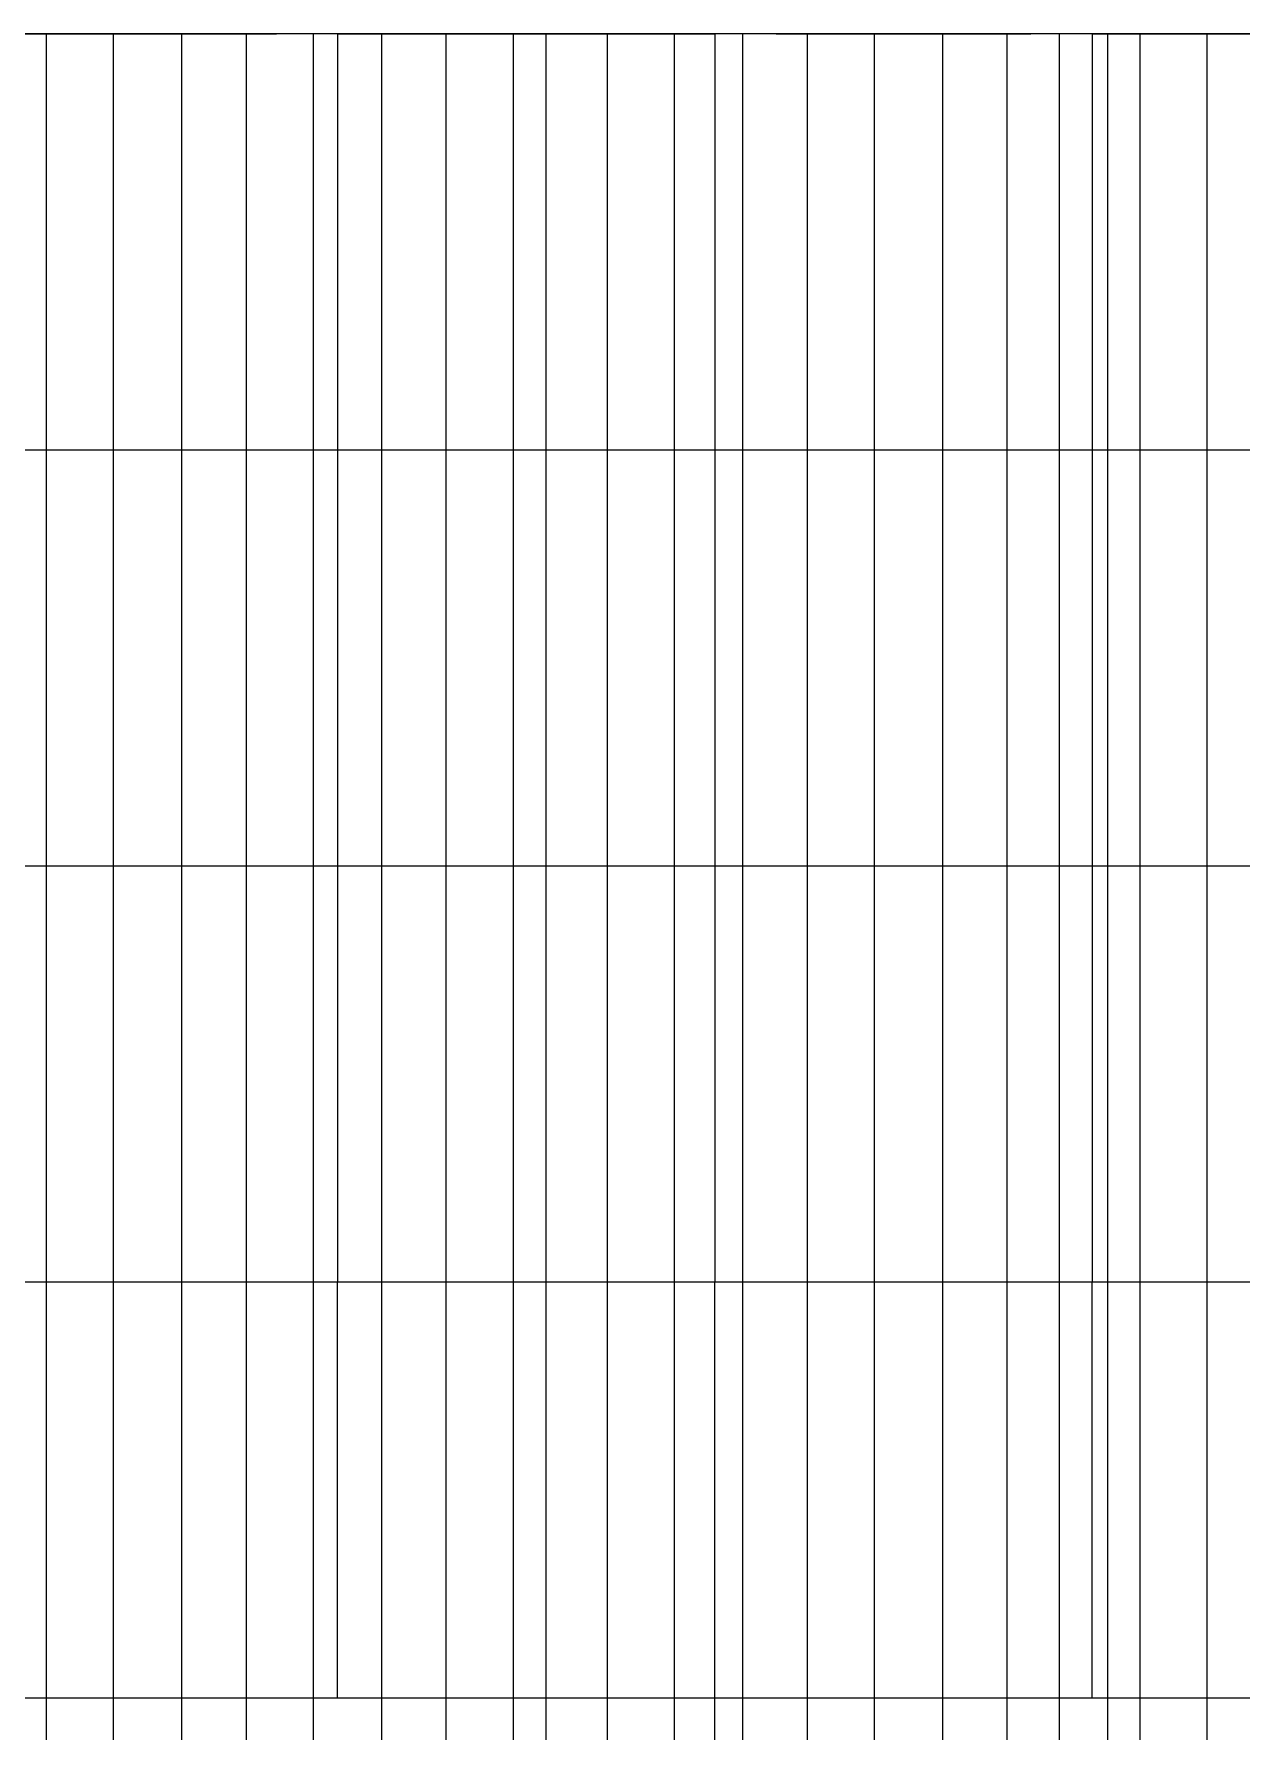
# Model space of a CAD drawing. Extents: x 0 to 304, y 106 to 158.
# Drawn here: x 94.44 to 113.16, y 131.28 to 157.6 of the extents above; entities that cross this region are included whole.
import ezdxf

# ---------------------------------------------------------------- set-up
doc = ezdxf.new("R2010")
doc.units = 0

msp = doc.modelspace()

# ---------------------------------------------------------------- linework, layer by layer
at = {"layer": 'main_merged'}
for p, q in [((94.25, 157.6, 4.8), (98.2, 157.6, 4.8)), ((94.25, 157.6, 9.6), (98.2, 157.6, 9.6)), ((94.25, 157.6, 14.4), (98.2, 157.6, 14.4)), ((105.95, 157.6, 4.8), (109.9, 157.6, 4.8)), ((105.95, 157.6, 9.6), (109.9, 157.6, 9.6)), ((105.95, 157.6, 14.4), (109.9, 157.6, 14.4)), ((100.05, 151.15, 4.8), (104.1, 151.15, 4.8)), ((100.05, 151.15, 9.6), (104.1, 151.15, 9.6)), ((100.05, 151.15, 14.4), (104.1, 151.15, 14.4)), ((111.75, 151.15, 4.8), (115.8, 151.15, 4.8)), ((111.75, 151.15, 9.6), (115.8, 151.15, 9.6)), ((111.75, 151.15, 14.4), (115.8, 151.15, 14.4)), ((100.05, 144.7, 4.8), (104.1, 144.7, 4.8)), ((100.05, 144.7, 9.6), (104.1, 144.7, 9.6)), ((100.05, 144.7, 14.4), (104.1, 144.7, 14.4)), ((111.75, 144.7, 4.8), (115.8, 144.7, 4.8)), ((111.75, 144.7, 9.6), (115.8, 144.7, 9.6)), ((111.75, 144.7, 14.4), (115.8, 144.7, 14.4)), ((100.05, 138.25, 4.8), (104.1, 138.25, 4.8)), ((100.05, 138.25, 9.6), (104.1, 138.25, 9.6)), ((100.05, 138.25, 14.4), (104.1, 138.25, 14.4)), ((111.75, 138.25, 4.8), (115.8, 138.25, 4.8)), ((111.75, 138.25, 9.6), (115.8, 138.25, 9.6)), ((111.75, 138.25, 14.4), (115.8, 138.25, 14.4)), ((100.05, 131.8, 4.8), (104.1, 131.8, 4.8)), ((100.05, 131.8, 9.6), (104.1, 131.8, 9.6)), ((100.05, 131.8, 14.4), (104.1, 131.8, 14.4)), ((111.75, 131.8, 4.8), (115.8, 131.8, 4.8)), ((111.75, 131.8, 9.6), (115.8, 131.8, 9.6)), ((111.75, 131.8, 14.4), (115.8, 131.8, 14.4))]:
    msp.add_line(p, q, dxfattribs=at)
at = {"layer": 'main_splited'}
for p, q in [((99.15, 157.6, 4.8), (98.2, 157.6, 4.8)), ((99.15, 157.6, 9.6), (98.2, 157.6, 9.6)), ((99.15, 157.6, 14.4), (98.2, 157.6, 14.4)), ((99.15, 157.6, 4.8), (105, 157.6, 4.8)), ((99.15, 157.6, 9.6), (105, 157.6, 9.6)), ((99.15, 157.6, 14.4), (105, 157.6, 14.4)), ((105.95, 157.6, 4.8), (105, 157.6, 4.8)), ((105.95, 157.6, 9.6), (105, 157.6, 9.6)), ((105.95, 157.6, 14.4), (105, 157.6, 14.4)), ((110.85, 157.6, 4.8), (109.9, 157.6, 4.8)), ((110.85, 157.6, 9.6), (109.9, 157.6, 9.6)), ((110.85, 157.6, 14.4), (109.9, 157.6, 14.4)), ((110.85, 157.6, 4.8), (116.7, 157.6, 4.8)), ((110.85, 157.6, 9.6), (116.7, 157.6, 9.6)), ((110.85, 157.6, 14.4), (116.7, 157.6, 14.4)), ((93.3, 151.15, 4.8), (99.15, 151.15, 4.8)), ((93.3, 151.15, 9.6), (99.15, 151.15, 9.6)), ((93.3, 151.15, 14.4), (99.15, 151.15, 14.4)), ((99.15, 151.15, 4.8), (100.05, 151.15, 4.8)), ((99.15, 151.15, 9.6), (100.05, 151.15, 9.6)), ((99.15, 151.15, 14.4), (100.05, 151.15, 14.4)), ((104.1, 151.15, 4.8), (105, 151.15, 4.8)), ((104.1, 151.15, 9.6), (105, 151.15, 9.6)), ((104.1, 151.15, 14.4), (105, 151.15, 14.4)), ((105, 151.15, 4.8), (110.85, 151.15, 4.8)), ((105, 151.15, 9.6), (110.85, 151.15, 9.6)), ((105, 151.15, 14.4), (110.85, 151.15, 14.4)), ((110.85, 151.15, 4.8), (111.75, 151.15, 4.8)), ((110.85, 151.15, 9.6), (111.75, 151.15, 9.6)), ((110.85, 151.15, 14.4), (111.75, 151.15, 14.4)), ((93.3, 144.7, 4.8), (99.15, 144.7, 4.8)), ((93.3, 144.7, 9.6), (99.15, 144.7, 9.6)), ((93.3, 144.7, 14.4), (99.15, 144.7, 14.4)), ((99.15, 144.7, 4.8), (100.05, 144.7, 4.8)), ((99.15, 144.7, 9.6), (100.05, 144.7, 9.6)), ((99.15, 144.7, 14.4), (100.05, 144.7, 14.4)), ((104.1, 144.7, 4.8), (105, 144.7, 4.8)), ((104.1, 144.7, 9.6), (105, 144.7, 9.6)), ((104.1, 144.7, 14.4), (105, 144.7, 14.4)), ((105, 144.7, 4.8), (110.85, 144.7, 4.8)), ((105, 144.7, 9.6), (110.85, 144.7, 9.6)), ((105, 144.7, 14.4), (110.85, 144.7, 14.4)), ((110.85, 144.7, 4.8), (111.75, 144.7, 4.8)), ((110.85, 144.7, 9.6), (111.75, 144.7, 9.6)), ((110.85, 144.7, 14.4), (111.75, 144.7, 14.4)), ((93.3, 138.25, 4.8), (99.15, 138.25, 4.8)), ((93.3, 138.25, 9.6), (99.15, 138.25, 9.6)), ((93.3, 138.25, 14.4), (99.15, 138.25, 14.4)), ((99.15, 138.25, 4.8), (100.05, 138.25, 4.8)), ((99.15, 138.25, 9.6), (100.05, 138.25, 9.6)), ((99.15, 138.25, 14.4), (100.05, 138.25, 14.4)), ((104.1, 138.25, 4.8), (105, 138.25, 4.8)), ((104.1, 138.25, 9.6), (105, 138.25, 9.6)), ((104.1, 138.25, 14.4), (105, 138.25, 14.4)), ((105, 138.25, 4.8), (110.85, 138.25, 4.8)), ((105, 138.25, 9.6), (110.85, 138.25, 9.6)), ((105, 138.25, 14.4), (110.85, 138.25, 14.4)), ((110.85, 138.25, 4.8), (111.75, 138.25, 4.8)), ((110.85, 138.25, 9.6), (111.75, 138.25, 9.6)), ((110.85, 138.25, 14.4), (111.75, 138.25, 14.4)), ((93.3, 131.8, 4.8), (99.15, 131.8, 4.8)), ((93.3, 131.8, 9.6), (99.15, 131.8, 9.6)), ((93.3, 131.8, 14.4), (99.15, 131.8, 14.4)), ((99.15, 131.8, 4.8), (100.05, 131.8, 4.8)), ((99.15, 131.8, 9.6), (100.05, 131.8, 9.6)), ((99.15, 131.8, 14.4), (100.05, 131.8, 14.4)), ((104.1, 131.8, 4.8), (105, 131.8, 4.8)), ((104.1, 131.8, 9.6), (105, 131.8, 9.6)), ((104.1, 131.8, 14.4), (105, 131.8, 14.4)), ((105, 131.8, 4.8), (110.85, 131.8, 4.8)), ((105, 131.8, 9.6), (110.85, 131.8, 9.6)), ((105, 131.8, 14.4), (110.85, 131.8, 14.4)), ((110.85, 131.8, 4.8), (111.75, 131.8, 4.8)), ((110.85, 131.8, 9.6), (111.75, 131.8, 9.6)), ((110.85, 131.8, 14.4), (111.75, 131.8, 14.4))]:
    msp.add_line(p, q, dxfattribs=at)
at = {"layer": 'RRO 200x300x6'}
for p, q in [((99.15, 157.6), (99.15, 157.6, 4.8)), ((99.15, 157.6, 4.8), (99.15, 157.6, 9.6)), ((99.15, 157.6, 9.6), (99.15, 157.6, 14.4)), ((105, 157.6), (105, 157.6, 4.8)), ((105, 157.6, 4.8), (105, 157.6, 9.6)), ((105, 157.6, 9.6), (105, 157.6, 14.4)), ((110.85, 157.6), (110.85, 157.6, 4.8)), ((110.85, 157.6, 4.8), (110.85, 157.6, 9.6)), ((110.85, 157.6, 9.6), (110.85, 157.6, 14.4)), ((99.15, 151.15), (99.15, 151.15, 4.8)), ((99.15, 151.15, 4.8), (99.15, 151.15, 9.6)), ((99.15, 151.15, 9.6), (99.15, 151.15, 14.4)), ((105, 151.15), (105, 151.15, 4.8)), ((105, 151.15, 4.8), (105, 151.15, 9.6)), ((105, 151.15, 9.6), (105, 151.15, 14.4)), ((110.85, 151.15), (110.85, 151.15, 4.8)), ((110.85, 151.15, 4.8), (110.85, 151.15, 9.6)), ((110.85, 151.15, 9.6), (110.85, 151.15, 14.4)), ((99.15, 144.7), (99.15, 144.7, 4.8)), ((99.15, 144.7, 4.8), (99.15, 144.7, 9.6)), ((99.15, 144.7, 9.6), (99.15, 144.7, 14.4)), ((105, 144.7), (105, 144.7, 4.8)), ((105, 144.7, 4.8), (105, 144.7, 9.6)), ((105, 144.7, 9.6), (105, 144.7, 14.4)), ((110.85, 144.7), (110.85, 144.7, 4.8)), ((110.85, 144.7, 4.8), (110.85, 144.7, 9.6)), ((110.85, 144.7, 9.6), (110.85, 144.7, 14.4)), ((99.15, 138.25), (99.15, 138.25, 4.8)), ((99.15, 138.25, 4.8), (99.15, 138.25, 9.6)), ((99.15, 138.25, 9.6), (99.15, 138.25, 14.4)), ((105, 138.25), (105, 138.25, 4.8)), ((105, 138.25, 4.8), (105, 138.25, 9.6)), ((105, 138.25, 9.6), (105, 138.25, 14.4)), ((110.85, 138.25), (110.85, 138.25, 4.8)), ((110.85, 138.25, 4.8), (110.85, 138.25, 9.6)), ((110.85, 138.25, 9.6), (110.85, 138.25, 14.4)), ((99.15, 131.8), (99.15, 131.8, 4.8)), ((99.15, 131.8, 4.8), (99.15, 131.8, 9.6)), ((99.15, 131.8, 9.6), (99.15, 131.8, 14.4)), ((105, 131.8), (105, 131.8, 4.8)), ((105, 131.8, 4.8), (105, 131.8, 9.6)), ((105, 131.8, 9.6), (105, 131.8, 14.4)), ((110.85, 131.8), (110.85, 131.8, 4.8)), ((110.85, 131.8, 4.8), (110.85, 131.8, 9.6)), ((110.85, 131.8, 9.6), (110.85, 131.8, 14.4))]:
    msp.add_line(p, q, dxfattribs=at)
at = {"layer": 'secondary'}
for p, q in [((94.63, 157.6, 4.8), (94.63, 151.15, 4.8)), ((94.63, 157.6, 9.6), (94.63, 151.15, 9.6)), ((94.63, 157.6, 14.4), (94.63, 151.15, 14.4)), ((95.67, 157.6, 4.8), (95.67, 151.15, 4.8)), ((95.67, 157.6, 9.6), (95.67, 151.15, 9.6)), ((95.67, 157.6, 14.4), (95.67, 151.15, 14.4)), ((96.73, 157.6, 4.8), (96.73, 151.15, 4.8)), ((96.73, 157.6, 9.6), (96.73, 151.15, 9.6)), ((96.73, 157.6, 14.4), (96.73, 151.15, 14.4)), ((97.73, 157.6, 4.8), (97.73, 151.15, 4.8)), ((97.73, 157.6, 9.6), (97.73, 151.15, 9.6)), ((97.73, 157.6, 14.4), (97.73, 151.15, 14.4)), ((98.77, 157.6, 4.8), (98.77, 151.15, 4.8)), ((98.77, 157.6, 9.6), (98.77, 151.15, 9.6)), ((98.77, 157.6, 14.4), (98.77, 151.15, 14.4)), ((99.83, 157.6, 4.8), (99.83, 151.15, 4.8)), ((99.83, 157.6, 9.6), (99.83, 151.15, 9.6)), ((99.83, 157.6, 14.4), (99.83, 151.15, 14.4)), ((100.83, 157.6, 4.8), (100.83, 151.15, 4.8)), ((100.83, 157.6, 9.6), (100.83, 151.15, 9.6)), ((100.83, 157.6, 14.4), (100.83, 151.15, 14.4)), ((101.87, 157.6, 4.8), (101.87, 151.15, 4.8)), ((101.87, 157.6, 9.6), (101.87, 151.15, 9.6)), ((101.87, 157.6, 14.4), (101.87, 151.15, 14.4)), ((102.38, 157.6, 4.8), (102.38, 151.15, 4.8)), ((102.38, 157.6, 9.6), (102.38, 151.15, 9.6)), ((102.38, 157.6, 14.4), (102.38, 151.15, 14.4)), ((103.33, 157.6, 4.8), (103.33, 151.15, 4.8)), ((103.33, 157.6, 9.6), (103.33, 151.15, 9.6)), ((103.33, 157.6, 14.4), (103.33, 151.15, 14.4)), ((104.37, 157.6, 4.8), (104.37, 151.15, 4.8)), ((104.37, 157.6, 9.6), (104.37, 151.15, 9.6)), ((104.37, 157.6, 14.4), (104.37, 151.15, 14.4)), ((105.43, 157.6, 4.8), (105.43, 151.15, 4.8)), ((105.43, 157.6, 9.6), (105.43, 151.15, 9.6)), ((105.43, 157.6, 14.4), (105.43, 151.15, 14.4)), ((106.43, 157.6, 4.8), (106.43, 151.15, 4.8)), ((106.43, 157.6, 9.6), (106.43, 151.15, 9.6)), ((106.43, 157.6, 14.4), (106.43, 151.15, 14.4)), ((107.47, 157.6, 4.8), (107.47, 151.15, 4.8)), ((107.47, 157.6, 9.6), (107.47, 151.15, 9.6)), ((107.47, 157.6, 14.4), (107.47, 151.15, 14.4)), ((108.53, 157.6, 4.8), (108.53, 151.15, 4.8)), ((108.53, 157.6, 9.6), (108.53, 151.15, 9.6)), ((108.53, 157.6, 14.4), (108.53, 151.15, 14.4)), ((109.53, 157.6, 4.8), (109.53, 151.15, 4.8)), ((109.53, 157.6, 9.6), (109.53, 151.15, 9.6)), ((109.53, 157.6, 14.4), (109.53, 151.15, 14.4)), ((110.34, 157.6, 4.8), (110.34, 151.15, 4.8)), ((110.34, 157.6, 9.6), (110.34, 151.15, 9.6)), ((110.34, 157.6, 14.4), (110.34, 151.15, 14.4)), ((111.09, 157.6, 4.8), (111.09, 151.15, 4.8)), ((111.09, 157.6, 9.6), (111.09, 151.15, 9.6)), ((111.09, 157.6, 14.4), (111.09, 151.15, 14.4)), ((111.59, 157.6, 4.8), (111.59, 151.15, 4.8)), ((111.59, 157.6, 9.6), (111.59, 151.15, 9.6)), ((111.59, 157.6, 14.4), (111.59, 151.15, 14.4)), ((112.63, 157.6, 4.8), (112.63, 151.15, 4.8)), ((112.63, 157.6, 9.6), (112.63, 151.15, 9.6)), ((112.63, 157.6, 14.4), (112.63, 151.15, 14.4)), ((94.63, 151.15, 4.8), (94.63, 144.7, 4.8)), ((94.63, 151.15, 9.6), (94.63, 144.7, 9.6)), ((94.63, 151.15, 14.4), (94.63, 144.7, 14.4)), ((95.67, 151.15, 4.8), (95.67, 144.7, 4.8)), ((95.67, 151.15, 9.6), (95.67, 144.7, 9.6)), ((95.67, 151.15, 14.4), (95.67, 144.7, 14.4)), ((96.73, 151.15, 4.8), (96.73, 144.7, 4.8)), ((96.73, 151.15, 9.6), (96.73, 144.7, 9.6)), ((96.73, 151.15, 14.4), (96.73, 144.7, 14.4)), ((97.73, 151.15, 4.8), (97.73, 144.7, 4.8)), ((97.73, 151.15, 9.6), (97.73, 144.7, 9.6)), ((97.73, 151.15, 14.4), (97.73, 144.7, 14.4)), ((98.77, 151.15, 4.8), (98.77, 144.7, 4.8)), ((98.77, 151.15, 9.6), (98.77, 144.7, 9.6)), ((98.77, 151.15, 14.4), (98.77, 144.7, 14.4)), ((99.83, 151.15, 4.8), (99.83, 144.7, 4.8)), ((99.83, 151.15, 9.6), (99.83, 144.7, 9.6)), ((99.83, 151.15, 14.4), (99.83, 144.7, 14.4)), ((100.83, 151.15, 4.8), (100.83, 144.7, 4.8)), ((100.83, 151.15, 9.6), (100.83, 144.7, 9.6)), ((100.83, 151.15, 14.4), (100.83, 144.7, 14.4)), ((101.87, 151.15, 4.8), (101.87, 144.7, 4.8)), ((101.87, 151.15, 9.6), (101.87, 144.7, 9.6)), ((101.87, 151.15, 14.4), (101.87, 144.7, 14.4)), ((102.38, 151.15, 4.8), (102.38, 144.7, 4.8)), ((102.38, 151.15, 9.6), (102.38, 144.7, 9.6)), ((102.38, 151.15, 14.4), (102.38, 144.7, 14.4)), ((103.33, 151.15, 4.8), (103.33, 144.7, 4.8)), ((103.33, 151.15, 9.6), (103.33, 144.7, 9.6)), ((103.33, 151.15, 14.4), (103.33, 144.7, 14.4)), ((104.37, 151.15, 4.8), (104.37, 144.7, 4.8)), ((104.37, 151.15, 9.6), (104.37, 144.7, 9.6)), ((104.37, 151.15, 14.4), (104.37, 144.7, 14.4)), ((105.43, 151.15, 4.8), (105.43, 144.7, 4.8)), ((105.43, 151.15, 9.6), (105.43, 144.7, 9.6)), ((105.43, 151.15, 14.4), (105.43, 144.7, 14.4)), ((106.43, 151.15, 4.8), (106.43, 144.7, 4.8)), ((106.43, 151.15, 9.6), (106.43, 144.7, 9.6)), ((106.43, 151.15, 14.4), (106.43, 144.7, 14.4)), ((107.47, 151.15, 4.8), (107.47, 144.7, 4.8)), ((107.47, 151.15, 9.6), (107.47, 144.7, 9.6)), ((107.47, 151.15, 14.4), (107.47, 144.7, 14.4)), ((108.53, 151.15, 4.8), (108.53, 144.7, 4.8)), ((108.53, 151.15, 9.6), (108.53, 144.7, 9.6)), ((108.53, 151.15, 14.4), (108.53, 144.7, 14.4)), ((109.53, 151.15, 4.8), (109.53, 144.7, 4.8)), ((109.53, 151.15, 9.6), (109.53, 144.7, 9.6)), ((109.53, 151.15, 14.4), (109.53, 144.7, 14.4)), ((110.34, 151.15, 4.8), (110.34, 144.7, 4.8)), ((110.34, 151.15, 9.6), (110.34, 144.7, 9.6)), ((110.34, 151.15, 14.4), (110.34, 144.7, 14.4)), ((111.09, 151.15, 4.8), (111.09, 144.7, 4.8)), ((111.09, 151.15, 9.6), (111.09, 144.7, 9.6)), ((111.09, 151.15, 14.4), (111.09, 144.7, 14.4)), ((111.59, 151.15, 4.8), (111.59, 144.7, 4.8)), ((111.59, 151.15, 9.6), (111.59, 144.7, 9.6)), ((111.59, 151.15, 14.4), (111.59, 144.7, 14.4)), ((112.63, 151.15, 4.8), (112.63, 144.7, 4.8)), ((112.63, 151.15, 9.6), (112.63, 144.7, 9.6)), ((112.63, 151.15, 14.4), (112.63, 144.7, 14.4)), ((94.63, 144.7, 4.8), (94.63, 138.25, 4.8)), ((94.63, 144.7, 9.6), (94.63, 138.25, 9.6)), ((94.63, 144.7, 14.4), (94.63, 138.25, 14.4)), ((95.67, 144.7, 4.8), (95.67, 138.25, 4.8)), ((95.67, 144.7, 9.6), (95.67, 138.25, 9.6)), ((95.67, 144.7, 14.4), (95.67, 138.25, 14.4)), ((96.73, 144.7, 4.8), (96.73, 138.25, 4.8)), ((96.73, 144.7, 9.6), (96.73, 138.25, 9.6)), ((96.73, 144.7, 14.4), (96.73, 138.25, 14.4)), ((97.73, 144.7, 4.8), (97.73, 138.25, 4.8)), ((97.73, 144.7, 9.6), (97.73, 138.25, 9.6)), ((97.73, 144.7, 14.4), (97.73, 138.25, 14.4)), ((98.77, 144.7, 4.8), (98.77, 138.25, 4.8)), ((98.77, 144.7, 9.6), (98.77, 138.25, 9.6)), ((98.77, 144.7, 14.4), (98.77, 138.25, 14.4)), ((99.83, 144.7, 4.8), (99.83, 138.25, 4.8)), ((99.83, 144.7, 9.6), (99.83, 138.25, 9.6)), ((99.83, 144.7, 14.4), (99.83, 138.25, 14.4)), ((100.83, 144.7, 4.8), (100.83, 138.25, 4.8)), ((100.83, 144.7, 9.6), (100.83, 138.25, 9.6)), ((100.83, 144.7, 14.4), (100.83, 138.25, 14.4)), ((101.87, 144.7, 4.8), (101.87, 138.25, 4.8)), ((101.87, 144.7, 9.6), (101.87, 138.25, 9.6)), ((101.87, 144.7, 14.4), (101.87, 138.25, 14.4)), ((102.38, 144.7, 4.8), (102.38, 138.25, 4.8)), ((102.38, 144.7, 9.6), (102.38, 138.25, 9.6)), ((102.38, 144.7, 14.4), (102.38, 138.25, 14.4)), ((103.33, 144.7, 4.8), (103.33, 138.25, 4.8)), ((103.33, 144.7, 9.6), (103.33, 138.25, 9.6)), ((103.33, 144.7, 14.4), (103.33, 138.25, 14.4)), ((104.37, 144.7, 4.8), (104.37, 138.25, 4.8)), ((104.37, 144.7, 9.6), (104.37, 138.25, 9.6)), ((104.37, 144.7, 14.4), (104.37, 138.25, 14.4)), ((105.43, 144.7, 4.8), (105.43, 138.25, 4.8)), ((105.43, 144.7, 9.6), (105.43, 138.25, 9.6)), ((105.43, 144.7, 14.4), (105.43, 138.25, 14.4)), ((106.43, 144.7, 4.8), (106.43, 138.25, 4.8)), ((106.43, 144.7, 9.6), (106.43, 138.25, 9.6)), ((106.43, 144.7, 14.4), (106.43, 138.25, 14.4)), ((107.47, 144.7, 4.8), (107.47, 138.25, 4.8)), ((107.47, 144.7, 9.6), (107.47, 138.25, 9.6)), ((107.47, 144.7, 14.4), (107.47, 138.25, 14.4)), ((108.53, 144.7, 4.8), (108.53, 138.25, 4.8)), ((108.53, 144.7, 9.6), (108.53, 138.25, 9.6)), ((108.53, 144.7, 14.4), (108.53, 138.25, 14.4)), ((109.53, 144.7, 4.8), (109.53, 138.25, 4.8)), ((109.53, 144.7, 9.6), (109.53, 138.25, 9.6)), ((109.53, 144.7, 14.4), (109.53, 138.25, 14.4)), ((110.34, 144.7, 4.8), (110.34, 138.25, 4.8)), ((110.34, 144.7, 9.6), (110.34, 138.25, 9.6)), ((110.34, 144.7, 14.4), (110.34, 138.25, 14.4)), ((111.09, 144.7, 4.8), (111.09, 138.25, 4.8)), ((111.09, 144.7, 9.6), (111.09, 138.25, 9.6)), ((111.09, 144.7, 14.4), (111.09, 138.25, 14.4)), ((111.59, 144.7, 4.8), (111.59, 138.25, 4.8)), ((111.59, 144.7, 9.6), (111.59, 138.25, 9.6)), ((111.59, 144.7, 14.4), (111.59, 138.25, 14.4)), ((112.63, 144.7, 4.8), (112.63, 138.25, 4.8)), ((112.63, 144.7, 9.6), (112.63, 138.25, 9.6)), ((112.63, 144.7, 14.4), (112.63, 138.25, 14.4)), ((94.63, 138.25, 4.8), (94.63, 131.8, 4.8)), ((94.63, 138.25, 9.6), (94.63, 131.8, 9.6)), ((94.63, 138.25, 14.4), (94.63, 131.8, 14.4)), ((95.67, 138.25, 4.8), (95.67, 131.8, 4.8)), ((95.67, 138.25, 9.6), (95.67, 131.8, 9.6)), ((95.67, 138.25, 14.4), (95.67, 131.8, 14.4)), ((96.73, 138.25, 4.8), (96.73, 131.8, 4.8)), ((96.73, 138.25, 9.6), (96.73, 131.8, 9.6)), ((96.73, 138.25, 14.4), (96.73, 131.8, 14.4)), ((97.73, 138.25, 4.8), (97.73, 131.8, 4.8)), ((97.73, 138.25, 9.6), (97.73, 131.8, 9.6)), ((97.73, 138.25, 14.4), (97.73, 131.8, 14.4)), ((98.77, 138.25, 4.8), (98.77, 131.8, 4.8)), ((98.77, 138.25, 9.6), (98.77, 131.8, 9.6)), ((98.77, 138.25, 14.4), (98.77, 131.8, 14.4)), ((99.83, 138.25, 4.8), (99.83, 131.8, 4.8)), ((99.83, 138.25, 9.6), (99.83, 131.8, 9.6)), ((99.83, 138.25, 14.4), (99.83, 131.8, 14.4)), ((100.83, 138.25, 4.8), (100.83, 131.8, 4.8)), ((100.83, 138.25, 9.6), (100.83, 131.8, 9.6)), ((100.83, 138.25, 14.4), (100.83, 131.8, 14.4)), ((101.87, 138.25, 4.8), (101.87, 131.8, 4.8)), ((101.87, 138.25, 9.6), (101.87, 131.8, 9.6)), ((101.87, 138.25, 14.4), (101.87, 131.8, 14.4)), ((102.38, 138.25, 4.8), (102.38, 131.8, 4.8)), ((102.38, 138.25, 9.6), (102.38, 131.8, 9.6)), ((102.38, 138.25, 14.4), (102.38, 131.8, 14.4)), ((103.33, 138.25, 4.8), (103.33, 131.8, 4.8)), ((103.33, 138.25, 9.6), (103.33, 131.8, 9.6)), ((103.33, 138.25, 14.4), (103.33, 131.8, 14.4)), ((104.37, 138.25, 4.8), (104.37, 131.8, 4.8)), ((104.37, 138.25, 9.6), (104.37, 131.8, 9.6)), ((104.37, 138.25, 14.4), (104.37, 131.8, 14.4)), ((105.43, 138.25, 4.8), (105.43, 131.8, 4.8)), ((105.43, 138.25, 9.6), (105.43, 131.8, 9.6)), ((105.43, 138.25, 14.4), (105.43, 131.8, 14.4)), ((106.43, 138.25, 4.8), (106.43, 131.8, 4.8)), ((106.43, 138.25, 9.6), (106.43, 131.8, 9.6)), ((106.43, 138.25, 14.4), (106.43, 131.8, 14.4)), ((107.47, 138.25, 4.8), (107.47, 131.8, 4.8)), ((107.47, 138.25, 9.6), (107.47, 131.8, 9.6)), ((107.47, 138.25, 14.4), (107.47, 131.8, 14.4)), ((108.53, 138.25, 4.8), (108.53, 131.8, 4.8)), ((108.53, 138.25, 9.6), (108.53, 131.8, 9.6)), ((108.53, 138.25, 14.4), (108.53, 131.8, 14.4)), ((109.53, 138.25, 4.8), (109.53, 131.8, 4.8)), ((109.53, 138.25, 9.6), (109.53, 131.8, 9.6)), ((109.53, 138.25, 14.4), (109.53, 131.8, 14.4)), ((110.34, 138.25, 4.8), (110.34, 131.8, 4.8)), ((110.34, 138.25, 9.6), (110.34, 131.8, 9.6)), ((110.34, 138.25, 14.4), (110.34, 131.8, 14.4)), ((111.09, 138.25, 4.8), (111.09, 131.8, 4.8)), ((111.09, 138.25, 9.6), (111.09, 131.8, 9.6)), ((111.09, 138.25, 14.4), (111.09, 131.8, 14.4)), ((111.59, 138.25, 4.8), (111.59, 131.8, 4.8)), ((111.59, 138.25, 9.6), (111.59, 131.8, 9.6)), ((111.59, 138.25, 14.4), (111.59, 131.8, 14.4)), ((112.63, 138.25, 4.8), (112.63, 131.8, 4.8)), ((112.63, 138.25, 9.6), (112.63, 131.8, 9.6)), ((112.63, 138.25, 14.4), (112.63, 131.8, 14.4)), ((94.63, 131.8, 4.8), (94.63, 125.35, 4.8)), ((94.63, 131.8, 9.6), (94.63, 125.35, 9.6)), ((94.63, 131.8, 14.4), (94.63, 125.35, 14.4)), ((95.67, 131.8, 4.8), (95.67, 125.35, 4.8)), ((95.67, 131.8, 9.6), (95.67, 125.35, 9.6)), ((95.67, 131.8, 14.4), (95.67, 125.35, 14.4)), ((96.73, 131.8, 4.8), (96.73, 125.35, 4.8)), ((96.73, 131.8, 9.6), (96.73, 125.35, 9.6)), ((96.73, 131.8, 14.4), (96.73, 125.35, 14.4)), ((97.73, 131.8, 4.8), (97.73, 125.35, 4.8)), ((97.73, 131.8, 9.6), (97.73, 125.35, 9.6)), ((97.73, 131.8, 14.4), (97.73, 125.35, 14.4)), ((98.77, 131.8, 4.8), (98.77, 125.35, 4.8)), ((98.77, 131.8, 9.6), (98.77, 125.35, 9.6)), ((98.77, 131.8, 14.4), (98.77, 125.35, 14.4)), ((99.83, 131.8, 4.8), (99.83, 125.35, 4.8)), ((99.83, 131.8, 9.6), (99.83, 125.35, 9.6)), ((99.83, 131.8, 14.4), (99.83, 125.35, 14.4)), ((100.83, 131.8, 4.8), (100.83, 125.35, 4.8)), ((100.83, 131.8, 9.6), (100.83, 125.35, 9.6)), ((100.83, 131.8, 14.4), (100.83, 125.35, 14.4)), ((101.87, 131.8, 4.8), (101.87, 125.35, 4.8)), ((101.87, 131.8, 9.6), (101.87, 125.35, 9.6)), ((101.87, 131.8, 14.4), (101.87, 125.35, 14.4)), ((102.38, 131.8, 4.8), (102.38, 125.35, 4.8)), ((102.38, 131.8, 9.6), (102.38, 125.35, 9.6)), ((102.38, 131.8, 14.4), (102.38, 125.35, 14.4)), ((103.33, 131.8, 4.8), (103.33, 125.35, 4.8)), ((103.33, 131.8, 9.6), (103.33, 125.35, 9.6)), ((103.33, 131.8, 14.4), (103.33, 125.35, 14.4)), ((104.37, 131.8, 4.8), (104.37, 125.35, 4.8)), ((104.37, 131.8, 9.6), (104.37, 125.35, 9.6)), ((104.37, 131.8, 14.4), (104.37, 125.35, 14.4)), ((105.43, 131.8, 4.8), (105.43, 125.35, 4.8)), ((105.43, 131.8, 9.6), (105.43, 125.35, 9.6)), ((105.43, 131.8, 14.4), (105.43, 125.35, 14.4)), ((106.43, 131.8, 4.8), (106.43, 125.35, 4.8)), ((106.43, 131.8, 9.6), (106.43, 125.35, 9.6)), ((106.43, 131.8, 14.4), (106.43, 125.35, 14.4)), ((107.47, 131.8, 4.8), (107.47, 125.35, 4.8)), ((107.47, 131.8, 9.6), (107.47, 125.35, 9.6)), ((107.47, 131.8, 14.4), (107.47, 125.35, 14.4)), ((108.53, 131.8, 4.8), (108.53, 125.35, 4.8)), ((108.53, 131.8, 9.6), (108.53, 125.35, 9.6)), ((108.53, 131.8, 14.4), (108.53, 125.35, 14.4)), ((109.53, 131.8, 4.8), (109.53, 125.35, 4.8)), ((109.53, 131.8, 9.6), (109.53, 125.35, 9.6)), ((109.53, 131.8, 14.4), (109.53, 125.35, 14.4)), ((110.34, 131.8, 4.8), (110.34, 125.35, 4.8)), ((110.34, 131.8, 9.6), (110.34, 125.35, 9.6)), ((110.34, 131.8, 14.4), (110.34, 125.35, 14.4)), ((111.09, 131.8, 4.8), (111.09, 125.35, 4.8)), ((111.09, 131.8, 9.6), (111.09, 125.35, 9.6)), ((111.09, 131.8, 14.4), (111.09, 125.35, 14.4)), ((111.59, 131.8, 4.8), (111.59, 125.35, 4.8)), ((111.59, 131.8, 9.6), (111.59, 125.35, 9.6)), ((111.59, 131.8, 14.4), (111.59, 125.35, 14.4)), ((112.63, 131.8, 4.8), (112.63, 125.35, 4.8)), ((112.63, 131.8, 9.6), (112.63, 125.35, 9.6)), ((112.63, 131.8, 14.4), (112.63, 125.35, 14.4))]:
    msp.add_line(p, q, dxfattribs=at)
at = {"layer": 'shell'}
for points in [[(0.15, 106, 4.8), (303.525, 106, 4.8), (303.525, 157.6, 4.8), (0.15, 157.6, 4.8)], [(0.15, 106, 9.6), (303.525, 106, 9.6), (303.525, 157.6, 9.6), (0.15, 157.6, 9.6)], [(0.15, 106, 14.4), (303.525, 106, 14.4), (303.525, 157.6, 14.4), (0.15, 157.6, 14.4)]]:
    msp.add_3dface(points, dxfattribs=at)
at = {"layer": 'stabilization'}
for p, q in [((99.15, 157.6, 4.8), (99.15, 151.15, 4.8)), ((99.15, 157.6, 9.6), (99.15, 151.15, 9.6)), ((99.15, 157.6, 14.4), (99.15, 151.15, 14.4)), ((105, 157.6, 4.8), (105, 151.15, 4.8)), ((105, 157.6, 9.6), (105, 151.15, 9.6)), ((105, 157.6, 14.4), (105, 151.15, 14.4)), ((110.85, 157.6, 4.8), (110.85, 151.15, 4.8)), ((110.85, 157.6, 9.6), (110.85, 151.15, 9.6)), ((110.85, 157.6, 14.4), (110.85, 151.15, 14.4)), ((99.15, 151.15, 4.8), (99.15, 144.7, 4.8)), ((99.15, 151.15, 9.6), (99.15, 144.7, 9.6)), ((99.15, 151.15, 14.4), (99.15, 144.7, 14.4)), ((105, 151.15, 4.8), (105, 144.7, 4.8)), ((105, 151.15, 9.6), (105, 144.7, 9.6)), ((105, 151.15, 14.4), (105, 144.7, 14.4)), ((110.85, 151.15, 4.8), (110.85, 144.7, 4.8)), ((110.85, 151.15, 9.6), (110.85, 144.7, 9.6)), ((110.85, 151.15, 14.4), (110.85, 144.7, 14.4)), ((99.15, 144.7, 4.8), (99.15, 138.25, 4.8)), ((99.15, 144.7, 9.6), (99.15, 138.25, 9.6)), ((99.15, 144.7, 14.4), (99.15, 138.25, 14.4)), ((105, 144.7, 4.8), (105, 138.25, 4.8)), ((105, 144.7, 9.6), (105, 138.25, 9.6)), ((105, 144.7, 14.4), (105, 138.25, 14.4)), ((110.85, 144.7, 4.8), (110.85, 138.25, 4.8)), ((110.85, 144.7, 9.6), (110.85, 138.25, 9.6)), ((110.85, 144.7, 14.4), (110.85, 138.25, 14.4)), ((99.15, 131.8, 4.8), (99.15, 138.25, 4.8)), ((99.15, 131.8, 9.6), (99.15, 138.25, 9.6)), ((99.15, 131.8, 14.4), (99.15, 138.25, 14.4)), ((110.85, 131.8, 4.8), (110.85, 138.25, 4.8)), ((110.85, 131.8, 9.6), (110.85, 138.25, 9.6)), ((110.85, 131.8, 14.4), (110.85, 138.25, 14.4)), ((105, 125.35, 4.8), (105, 131.8, 4.8)), ((105, 125.35, 9.6), (105, 131.8, 9.6)), ((105, 125.35, 14.4), (105, 131.8, 14.4))]:
    msp.add_line(p, q, dxfattribs=at)
at = {"layer": 'stabilization_double'}
for p, q in [((105, 131.8, 4.8), (105, 138.25, 4.8)), ((105, 131.8, 9.6), (105, 138.25, 9.6)), ((105, 131.8, 14.4), (105, 138.25, 14.4))]:
    msp.add_line(p, q, dxfattribs=at)

doc.saveas('drawing.dxf')
